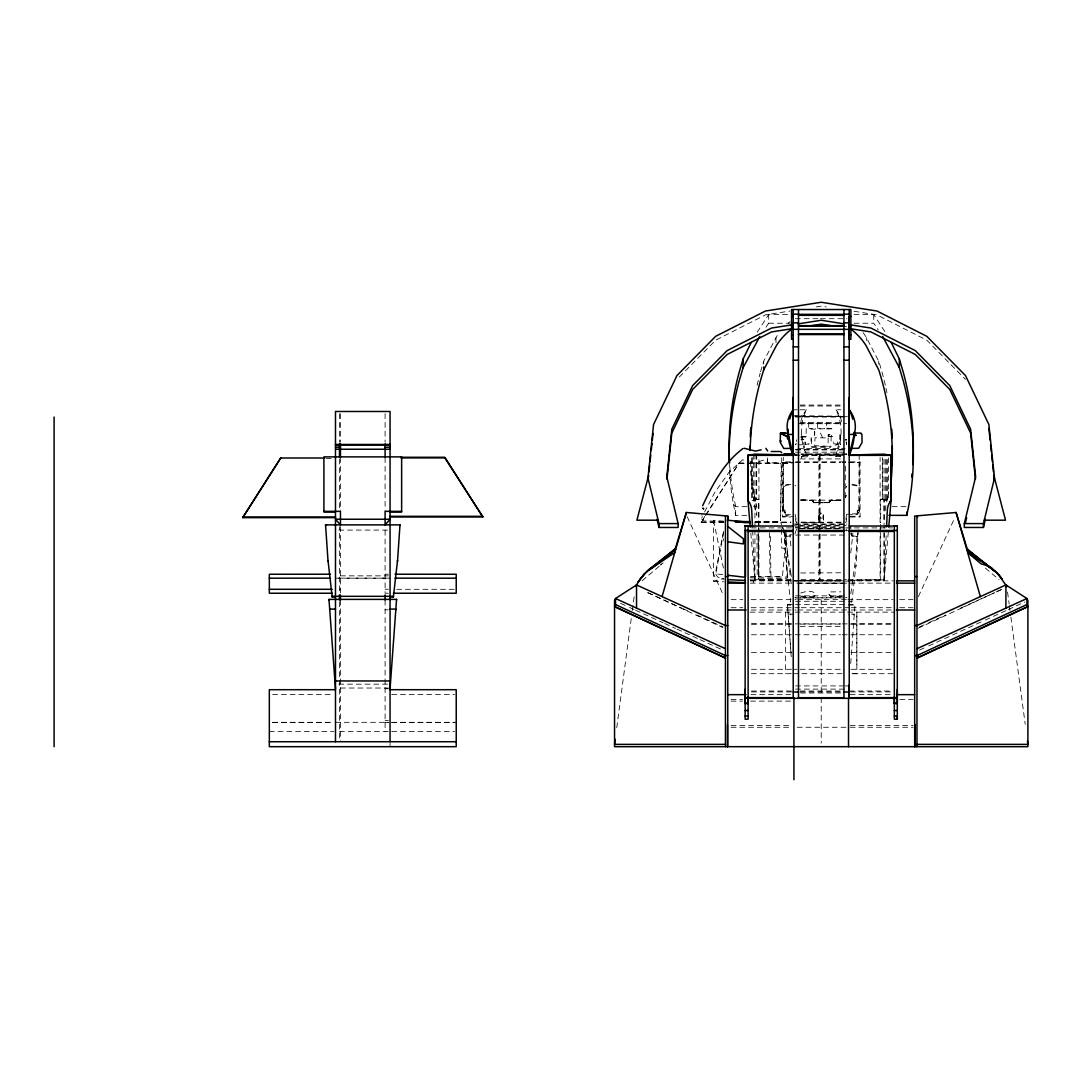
<?xml version="1.0" encoding="UTF-8"?>
<svg xmlns="http://www.w3.org/2000/svg" width="1082" height="1082" viewBox="0 0 1082 1082"><rect width="100%" height="100%" fill="white"/><g stroke="black" fill="none" stroke-linecap="round" stroke-linejoin="round"><path stroke-width="0.75" stroke-dasharray="5 3.75" d="M754.938 579.884L758.36 579.465L758.374 527.637M758.374 525.974L758.374 499.221L750.502 499.627M758.942 527.651L758.942 579.479L767.638 579.763A213.871 21.275 0 0 0 791.713 580.358M758.942 525.987L758.942 457.483M790.536 514.545C779.513 517.71 788.021 511.678 782.962 510.461L783.314 457.348M819.52 456.563L819.52 455.346L825.323 455.306A213.871 21.275 0 0 0 840.89 455.13M856.849 612.142L856.849 673.694L850.668 673.694L894.327 673.707M880.099 522.633L880.099 457.483M888.538 457.875L888.538 499.627L882.344 499.221L882.344 457.47M882.696 499.221L882.696 457.47M849.235 580.682L884.102 580.682L884.062 499.586L884.102 523.039M884.048 499.275L884.048 457.524M885.319 499.343L885.319 457.591M886.51 499.424L886.51 457.672M887.578 499.519L887.578 457.767M800.802 437.29L806.09 436.925L806.225 428.161M783.003 510.433L783.097 499.979L783.003 511.921L784.612 513.003L783.855 512.936M784.518 513.003C787.507 510.231 781.082 508.756 784.355 509.406M814.354 435.302L814.394 431.569L814.394 435.207M858.783 510.028L859.176 462.487L842.229 462.65M755.439 521.7L780.487 521.673L781.218 464.246L779.919 462.961L770.654 462.893M781.718 457.862L780.555 520.456M818.925 515.127L818.817 520.983L819.182 514.261L821.17 513.179L823.159 514.261L823.483 521.51M857.39 536.888L857.471 532.75M783.07 497.99L783.26 487.766L783.233 489.362M783.003 510.528L783.07 507.985L783.003 511.921L783.003 509M818.858 518.197L819.656 514.559L821.17 513.801L822.699 514.559L823.483 518.197M769.437 462.893L767.381 462.825L767.733 457.361M884.102 533.074L884.102 580.682L886.415 530.234M723.615 521.281L703.868 520.942L701.785 519.157L701.907 514.951M767.381 462.825L767.625 457.875M858.432 529.842L855.957 566.251L855.957 565.561L851.818 601.971L848.518 601.971M850.736 663.496L855.01 604.351L848.518 604.351M842.283 596.331L830.733 596.439L828.853 594.654L830.665 591.908L840.633 591.84M884.102 580.682L888.295 532.195M829.908 500.236L828.677 502.724L813.569 502.589M846.34 518.562L846.273 521.74L845.15 522.498M796.257 441.429L796.555 439.833M616.767 727.631L631.428 617.105M632.321 610.41L634.322 595.343M795.568 444.364L796.257 443.701L795.568 444.824M837.441 441.916C839.74 446.122 831.084 446.149 833.411 441.916M837.441 443.674L837.319 444.567M850.817 593.761L855.97 555.972L857.133 533.778M850.736 552.983L852.9 533.751L850.182 533.981M817.532 422.372L817.667 429.081L824.606 428.688L817.532 428.161M723.506 531.303L715.418 573.244C716.5 577.396 720.666 578.965 724.115 579.384M723.56 532.953L715.743 573.906L723.195 574.623M723.06 541.122L723.533 538.633M840.971 434.437L836.007 455.346A53.343 46.878 -58.4 0 0 836.007 409.78L840.768 409.78M701.758 518.17L702.353 516.547M808.633 422.372L808.768 429.081L815.179 429.189L815.72 428.161L809.16 428.648M829.867 500.601L840.957 500.466M829.245 502.427L813.529 502.454M845.15 497.422L845.421 461.135M845.448 497.896L846.219 495.38L845.15 497.788M918.388 596.628L954.622 518.116M704.558 512.002L714.688 492.635L729.038 472.225L742.509 459.877L749.353 461.121M760.551 371.735A994.047 519.279 0 0 1 763.703 361.212L775.997 337.665A127.608 66.665 0 0 1 779.338 332.661M794.945 533.886L796.528 529.179M846.638 514.396L845.556 521.74M660.777 564.966L661.413 563.857L660.764 564.953M757.184 332.269L768.68 314.537L790.022 314.537M829.272 501.723L829.705 501.034M723.98 522.606L701.163 522.606L704.774 516.385M705.68 514.978L739.168 462.961L793.931 462.961M701.163 522.606L704.774 516.98M705.68 515.573L739.168 462.961M805.13 444.594L809.066 443.701L808.606 444.797L805.265 444.729L805.035 441.916L805.265 444.269M765.988 327.183L768.68 323.22L768.68 314.537M679.293 377.05L715.621 340.208L765.461 314.876L790.063 311.021M805.333 436.858L806.185 436.425M811.148 446.812L831.165 446.217L830.57 447.312L811.446 447.245L811.148 436.289L811.175 441.091M837.346 444.107L833.411 443.674M840.457 444.337L839.767 443.674M857.864 510.853L859.406 510.528L859.176 454.291M857.228 513.734L847.071 514.234M828.082 435.37L829.908 434.409L827.987 435.275L829.502 433.814L827.892 435.37M642.113 580.764L663.171 562.91M800.694 593.058C819.994 586.295 820.413 602.688 800.761 596.304M858.513 512.976L857.728 513.044L859.379 511.948L859.379 509.203L857.864 509.595L857.728 514.329L850.209 514.64M835.588 456.442L840.822 456.442L841.025 458.024C842.242 455.022 835.223 454.805 835.588 457.064M917.955 628.317L1006.869 587.039M919.484 626.938L927.152 623.435M928.694 622.745L945.546 615.036M960.884 608.043L994.601 592.638M996.143 591.935L1003.798 588.432M919.484 650.106L927.152 646.603M928.694 645.913L983.876 620.703M985.404 620L1006.869 610.207M1008.37 609.518L1024.897 601.971M723.98 521.294L713.606 520.645L713.606 581.183L723.98 578.275M831.26 500.303L832.518 500.209L800.829 500.006M816.301 306.896L821.224 306.125L826.148 306.896M846.611 439.4L845.285 439.441M846.611 439.928L845.218 439.968L846.773 439.874M840.89 500.209L829.772 500.236L829.15 502.724L813.434 502.724L813.028 501.859L813.826 502.359M841.025 499.843L831.531 499.938L829.475 501.859L832.058 500.236M851.832 484.925C864.22 487.482 857.35 484.736 851.832 484.493M800.261 458.917L841.025 458.89M790.726 535.901L786.208 536.429L785.87 531.465L787.723 556.473M801.032 439.738L804.007 439.671L800.896 438.345M880.099 499.235L882.344 499.221M884.102 579.884L871.389 579.763A213.871 21.275 0 0 1 851.169 580.277M845.421 597.656L847.003 597.629M755.155 521.93L780.487 521.51L781.637 524.756M840.065 500.506L832.585 500.466M755.141 522.336L781.109 522.565M750.015 579.195L787.304 578.234L786.573 555.81C783.855 547.438 787.466 537.254 782.638 527.205M800.18 597.94L840.822 597.67M840.687 596.223L830.733 596.263L828.785 594.18M792.092 525.811L796.555 525.771M750.151 577.247L787.263 577.017L786.168 555.972C783.409 547.519 787.182 537.443 782.272 527.367M800.748 573L840.606 572.77M750.502 576.692L757.197 576.652L756.981 532.98M799.869 525.757L846.151 525.582M844.542 530.518L847.828 530.505M854.063 314.537L873.756 314.537L885.265 332.269M795.432 318.69L818.722 318.69M820.386 318.69L847.003 318.69M768.68 323.22L790.022 323.22M854.063 323.22L873.756 323.22L878.259 329.821M843.946 326.385L846.584 326.385M800.18 405.06L840.579 405.06M800.18 406.007L843.946 406.007M793.214 409.78L797.177 409.78M800.085 409.78L806.442 409.78A53.343 46.878 58.4 0 0 806.442 455.346L801.478 434.437A33.339 29.525 0 0 1 800.937 432.34M795.581 416.448L846.854 416.448M795.581 417.03L846.854 417.03M800.18 422.48L840.579 422.48M798.502 423.427L840.579 423.427M843.946 423.427L846.584 423.427M800.18 423.725L840.579 423.725M800.802 436.763L805.955 436.533M840.362 439.441L839.835 433.152L840.254 439.968M799.273 444.824L802.384 444.729L802.614 441.916M797.907 448.435L845.123 448.408M795.581 449.422L846.854 449.422M795.581 449.95L846.854 449.95M795.581 452.181L846.854 452.181M793.931 454.197L846.854 454.197M794.864 455.346L843.946 455.346M326.142 458.592L333.932 458.592M790.617 461.838L782.354 461.838L782.354 517.007L790.617 517.007M795.581 461.838L846.854 461.838M850.168 461.838L860.095 461.838L860.095 517.007L848.518 517.007M782.354 462.541L790.617 462.541M848.518 462.541L860.095 462.541M739.168 463.556L790.82 463.556M752.152 500.439L754.938 500.439M818.925 500.439L820.115 500.439M884.102 500.439L886.888 500.439M747.013 506.66L735.652 506.66L733.434 504.253A1015.065 530.248 0 0 1 729.254 463.948M753.518 506.66L756.764 506.66L754.343 494.569A994.047 519.279 0 0 1 750.435 459.661M892.177 506.66L906.797 506.66M858.648 510.163L857.269 510.298L857.296 513.666M733.434 504.253L735.652 515.343L747.013 515.343M782.354 516.303L793.931 516.303M850.168 516.303L860.095 516.303M819.182 518.008L823.186 518.008M701.163 522.011L723.98 522.011M755.331 522.011L790.901 522.011M841.052 522.173L800.734 522.133M755.331 522.606L790.901 522.606M841.079 522.701L800.734 522.66L818.817 522.701M793.931 524.053L846.854 524.053M795.581 524.202L846.854 524.202M798.151 526.014L840.998 526.014M795.175 526.988L843.906 526.988M751.476 527.894L843.906 527.894M845.597 527.894L892.65 527.894M800.18 528.489L840.579 528.489M798.502 528.787L840.579 528.787M338.788 530.085L388.411 530.085M795.581 535.049L846.854 535.049M385.097 574.217L388.411 574.217M340.451 575.854L388.411 575.854M338.693 578.153L388.465 578.153M335.488 578.153L390.061 578.153M790.915 579.479L758.36 579.465M801.005 579.479L846.435 579.479M848.126 579.479L880.099 579.479L880.099 524.31M799.801 580.682L754.938 580.682L750.732 532.195M801.302 580.682L841.052 580.682M795.581 580.818L893.164 580.845M750.326 580.845L790.563 580.818M793.214 581.088L797.177 581.088M800.18 581.088L843.946 581.088M845.272 581.088L849.235 581.088M846.854 583.117L795.581 583.117L843.946 583.36M750.326 583.144L790.563 583.117M339.45 589.23L340.451 589.23M385.097 589.23L388.411 589.23M396.675 589.298L454.575 589.298M388.411 593.234L385.097 593.234L385.097 526.677M795.581 595.857L846.854 595.857M795.581 597.913L846.854 597.913M731.107 599.658L742.793 599.658M751.138 599.658L796.19 599.658M797.853 599.658L846.259 599.658M847.923 599.658L892.975 599.658M899.656 599.658L913.005 599.658M795.581 601.281L846.854 601.281M848.518 601.281L851.818 601.281L851.818 601.971M791.226 656.774L787.426 604.351L793.931 604.351M795.581 604.351L846.854 604.351M787.426 605.081L790.685 605.081M848.518 605.081L855.01 605.081L855.01 604.351M731.107 607.705L742.793 607.705M751.138 607.705L799.53 607.705M801.194 607.705L849.586 607.705M851.264 607.705L892.975 607.705M899.656 607.705L913.005 607.705M385.097 609.829L388.411 609.829M751.138 610.005L796.19 610.005M797.853 610.005L849.586 610.005M851.264 610.005L892.975 610.005M750.029 612.142L791.781 612.142M795.148 612.142L894.327 612.142M793.931 614.062L788.142 614.062L788.142 614.792L791.037 614.792M851.412 614.062L854.307 614.062L854.307 614.792L848.518 614.792M751.476 623.881L840.552 623.881M842.229 623.881L892.65 623.881M751.476 624.084L791.781 624.084M800.18 624.084L840.579 624.084M850.668 624.084L892.65 624.071M800.18 626.356L840.579 626.356M751.476 634.755L840.552 634.755M842.229 634.755L892.65 634.755M751.463 652.392L791.537 652.392M800.18 652.392L843.946 652.392M850.912 652.392L892.664 652.392M751.463 669.298L791.537 669.298M793.214 669.298L797.177 669.298M800.18 669.298L843.946 669.298M850.912 669.298L894.327 669.298M751.368 673.694L791.781 673.694M793.214 673.694L843.933 673.694M338.788 684.162L388.411 684.162M795.541 685.92L843.703 685.92M845.299 685.92L848.518 685.92M340.451 688.03L388.411 688.03M385.097 688.761L388.411 688.761M795.581 689.126L846.854 689.126M751.449 691.033L791.537 691.033M800.18 691.033L840.579 691.033M849.235 691.033L892.664 691.033M751.476 691.939L791.808 691.939M800.22 691.939L840.552 691.939M850.628 691.925L894.327 691.925M800.545 692.994L841.891 692.994M272.637 694.455L333.824 694.455M391.725 694.455L454.575 694.455M750.922 694.658L790.617 694.658M850.168 694.658L893.164 694.658M731.08 699.418L742.658 699.418M899.791 699.418L913.019 699.418M731.026 701.122L742.414 701.122M750.556 701.122L792.335 701.122M385.097 720.504L388.411 720.504M272.637 722.316L333.824 722.316M335.488 722.316L388.411 722.316M391.725 722.316L456.225 722.316M272.637 722.573L333.824 722.573M385.097 722.573L388.411 722.573M391.725 722.573L454.575 722.573M731.08 725.467L792.281 725.467M850.168 725.467L913.019 725.467M731.08 727.266L792.281 727.266M797.245 727.266L846.854 727.266M850.168 727.266L913.019 727.266M269.323 731.446L333.824 731.446M339.45 731.446L388.411 731.446M391.725 731.446L454.575 731.446M795.432 462.623L840.552 462.65M821.224 583.09L843.703 583.103M850.168 583.117L893.164 583.144M794.54 416.178L799.273 416.232M800.856 416.245L840.809 416.638M794.54 415.718L799.152 415.772M800.694 415.786L840.836 416.178M842.472 416.665L847.477 416.705M793.945 462.609L783.49 462.46L783.557 509.96C788.264 511.177 780.663 516.777 791.808 514.058M790.807 484.466L785.775 484.858L783.828 487.076L786.114 485.088L790.807 484.885M758.942 499.235L754.938 499.641L754.938 528.557M750.326 580.696L753.545 580.845L753.545 583.144L750.326 582.995M713.606 581.183L723.98 581.846M851.115 532.723L851.466 535.833L857.363 536.753M800.761 500.303L812.866 500.398L813.326 502.616M851.71 535.901L857.066 536.334M792.227 534.846L789.874 534.643L791.131 548.736M840.457 444.797L839.767 441.916M846.11 528.99L846.611 530.937M854.023 311.278L876.975 314.876L926.828 340.208L965.496 379.43M800.788 500.276L801.694 500.439M800.666 499.641C816.815 500.723 811.175 499.411 812.839 501.291L812.771 500.736M750.8 461.473C756.629 466.721 763.067 456.104 767.584 461.933M794.81 597.494L796.136 597.886M883.98 499.546L880.667 499.221L880.667 522.633M846.584 444.296L846.151 441.889L846.584 444.77M795.108 514.193L796.595 521.713M796.203 522.133L796.988 522.471L795.865 521.713L795.365 516.128M647.834 592.638L681.565 608.043M683.094 608.733L687.692 610.843M696.889 615.036L722.952 626.938M620.554 603.35L628.06 606.772M629.562 607.462L634.066 609.518M635.567 610.207L663.171 622.799M664.7 623.503L675.425 628.412M676.967 629.102L698.431 638.907M699.959 639.611L722.952 650.106M647.834 592.733L722.952 627.601M800.734 596.168L813.502 596.696L815.382 594.086M795 485.182L795.595 485.818M985.404 568.118L999.092 579.709M863.098 332.661A127.608 66.665 0 0 1 866.452 337.665L878.733 361.212A994.047 519.279 0 0 1 885.333 385.3M812.974 500.993L813.434 502.359M687.124 516.601L723.371 595.127M820.467 433.098L823.077 438.792M782.827 527.854L785.41 538.606M713.606 520.645L723.425 568.05M754.343 494.569L756.764 507.242L756.764 515.343A994.047 519.279 0 0 1 750.597 471.373M785.803 533.507L786.871 549.331L790.604 571.661M790.577 571.458L791.334 576.422M826.499 428.161L833.573 428.688L826.634 429.054L826.499 422.372M1007.545 592.057L1009.141 604.013M1009.33 605.447L1010.033 610.694M1010.899 617.159L1025.222 724.318M791.253 583.658L786.871 549.331M787.331 552.604L787.655 556.04L787.331 552.469M787.426 604.351L791.226 656.044M784.004 529.842L786.492 566.251L786.492 565.561L790.617 601.971L790.617 601.281M752.626 530.234L754.938 580.682L754.938 530.234M781.38 529.314L781.772 548.168L784.152 548.168L784.491 555.147L782.435 576.517L770.952 576.584L770.316 532.817M823.416 515.127L823.483 520.807M769.41 532.817L770.032 576.584L758.387 576.652L758.103 532.98M850.871 525.838L850.898 528.882M885.671 510.488L885.671 506.66A994.047 519.279 0 0 0 888.606 491.539M880.667 524.297L880.667 579.465M878.733 361.212L878.733 364.107M873.756 314.537L873.756 323.22M866.452 337.665L866.452 340.56M856.849 615.969L856.849 667.675M831.125 436.289L831.125 441.064M821.224 599.658L821.224 695.888M821.224 697.579L821.224 743.05M820.115 455.346L820.115 580.682L825.323 580.642A213.871 21.275 0 0 0 840.876 580.466M819.52 455.346L819.52 580.682M785.586 612.142L785.586 673.694M775.997 337.665L775.997 344.887M763.703 361.212L763.703 364.107M756.683 454.129L756.683 499.221M756.345 454.129L756.345 499.221M754.993 454.183L754.993 499.275M753.721 454.251L753.721 499.343M752.531 457.672L752.531 499.424M751.449 457.767L751.449 499.519M735.652 515.343L735.652 506.66L733.434 495.583A1015.065 530.248 0 0 1 729.701 464.584M390.061 743.388L390.061 746.688M385.097 413.703L385.097 442.2M385.097 457.578L385.097 510.393M385.097 600.118L385.097 731.446M340.451 413.703L340.451 442.2M340.451 457.578L340.451 510.393M340.451 526.677L340.451 593.234L339.45 593.234L339.45 526.677M340.451 600.118L340.451 740.264M339.45 413.73L339.45 442.2M339.45 459.052L339.45 509.771M339.45 601.66L339.45 740.264M885.996 388.316A994.047 519.279 0 0 1 886.942 392.847M757.116 385.3A994.047 519.279 0 0 1 760.146 373.236M788.251 323.139A127.608 66.665 0 0 1 790.022 321.638M798.151 580.466A213.871 21.275 0 0 0 813.718 580.642L818.925 580.682L818.925 455.346A213.871 21.275 0 0 1 800.734 455.17M796.866 580.452A213.871 21.275 0 0 1 792.998 580.385M800.856 421.615A33.339 29.525 0 0 1 806.442 409.78M836.007 409.78A33.339 29.525 0 0 1 841.58 421.615M796.866 455.103A213.871 21.275 0 0 1 792.998 455.049M828.19 437.953L828.014 446.257L814.624 445.689L815.057 437.723L828.19 437.953M814.719 435.167L814.692 431.596L814.719 435.167M801.789 456.536L801.694 457.997C800.369 452.763 815.057 458.484 801.884 456.401M846.543 486.413L846.151 487.171L846.543 486.413M821.17 513.139L820.413 513.274L821.17 513.179M846.773 454.088L800.856 454.156L846.773 454.088M830.53 436.262L828.217 436.262L830.53 436.262M832.193 436.56L831.301 435.83L832.193 436.56M813.366 501.696L812.934 500.993L813.366 501.723"/><path stroke-width="1.5" d="M727.767 519.117L727.767 516.06L686.353 512.476L674.681 550.711M748.122 696.943L748.108 703.584L745.133 703.584L745.146 689.275M793.214 397.365L793.214 455.346L747.987 455.346L747.987 500.439L750.299 527.191M849.235 684.838L849.235 697.701L897.303 697.606M849.235 397.365L849.235 455.346L891.054 455.346L884.048 454.183L871.389 454.426A213.871 21.275 0 0 1 851.169 454.94L848.721 454.995M894.341 696.943L894.327 703.584L897.303 703.584L897.303 689.275M897.303 525.649L897.303 719.192L894.327 719.192L894.327 525.649M894.327 526.014L897.303 525.703M745.484 576.72L745.579 529.747M662.062 596.601L686.353 512.476M886.564 526.88L887.335 510.055A17.515 16.785 0 0 1 891.054 500.439L891.054 455.197L891.054 500.439L888.741 527.191M326.548 524.878L325.56 525.568L325.56 524.878L399.988 524.878L397.513 561.288L397.513 560.598L393.375 597.007L390.061 597.007M390.061 688.761L396.567 599.387L328.982 599.387L328.982 600.118M658.167 520.185L636.906 520.185L647.942 478.041L653.569 424.523L676.953 375.562L715.621 336.34L765.461 311.021L821.224 302.257L876.975 311.021L926.828 336.34L965.496 375.562L988.88 424.523L994.507 478.041L1005.53 520.185L984.268 520.185M648.118 480.232L648.645 475.214M648.997 471.874L649.7 465.179M650.052 461.838L650.755 455.143M651.283 450.126L651.986 443.444M652.338 440.103L653.041 433.409M666.972 479.123L671.814 433.07L692.656 389.439L727.118 354.49L771.534 331.917L793.065 328.536M675.479 550.156L674.438 549.48L648.781 569.646L643.195 575.245L637.866 582.657L640.733 578.315L640.084 579.411M615.212 739.344L614.549 744.375L725.454 744.375M888.931 515.343L906.797 515.343L909.015 504.253A1015.065 530.248 0 0 0 903.105 380.35L899.345 367.677L882.709 336.57M852.724 419.167A53.343 46.878 -58.4 0 0 849.235 409.78A33.339 29.525 0 0 1 854.198 434.437L849.235 455.346A53.343 46.878 -58.4 0 0 854.307 431.948M985.418 519.319L983.443 527.461L964.305 527.461L964.305 523.593L975.639 476.892L970.622 429.202L949.78 385.571L915.331 350.622L870.902 328.049L849.37 324.681M965.469 522.633L966.645 517.791M983.443 527.461L983.443 523.593L994.507 478.041M751.219 342.48L743.104 359.008L739.344 371.681A1015.065 530.248 0 0 0 729.593 463.042M759.74 336.57L743.104 367.677L739.344 380.35A1015.065 530.248 0 0 0 729.214 462.393M854.28 433.449L854.821 432.989L853.455 433.49M702.651 505.727L702.908 505.132C712.74 484.168 723.939 462.771 742.901 448.597M725.454 658.127L614.549 606.637L615.509 604.554L615.509 598.508L636.541 584.943L725.454 625.545L727.767 625.545M724.48 657.68L725.454 655.584L727.767 655.584M750.178 450.085A994.047 519.279 0 0 1 763.703 369.895L775.997 346.335A127.608 66.665 0 0 1 791.862 328.82M780.555 433.287L786.343 433.219C770.059 432.191 794.404 436.749 787.331 436.952L780.379 433.125L780.284 442.511L783.76 448.435L791.307 448.435M780.744 441.754L780.487 440.225L780.622 441.727M635.905 586.065L636.541 584.943L636.541 608.111M648.781 569.646L648.132 570.741L674.803 552.51M674.438 549.48L663.564 558.623M674.072 550.481L674.708 549.372L675.574 549.724M636.541 584.943L635.891 586.038L638.515 581.561M638.948 581.007L639.597 579.925M641.937 576.76L641.288 577.856L645.886 572.351M642.546 576.341L643.195 575.245M643.858 574.867L644.507 573.785M646.657 572.067L647.307 570.985M650.782 568.212L648.848 570.146L661.007 560.625M335.488 517.642L242.706 517.642L280.725 457.997L324.586 457.997M242.706 517.642L280.725 457.997M914.669 746.688L914.669 516.06L956.082 512.476L966.862 549.818L967.714 549.372L966.956 550.156L980.373 596.601M747.987 455.197L754.993 454.183L767.638 454.426A213.871 21.275 0 0 0 787.872 454.94L792.998 455.049M658.708 562.681L652.054 567.658L675.466 549.494M669.366 554.701L672.017 552.699M761.201 449.828L755.574 451.086L744.132 448.273M967.903 550.589L978.872 558.623M914.669 655.584L916.981 655.584L1026.926 604.554L1026.926 598.508L1005.908 584.943L916.981 625.545L914.669 625.545M916.981 658.032L1027.9 606.542L1026.926 604.554M916.981 658.127L1027.9 606.637M916.981 648.713L1026.926 598.508L1027.9 600.605L1027.9 746.688L614.549 746.688L614.549 600.605L615.509 598.508L725.454 648.713M793.065 324.681L771.534 328.049L727.118 350.622L692.656 385.571L671.814 429.202L666.81 476.892L678.144 523.593L678.144 527.461L658.992 527.461L657.017 519.319M798.029 323.897L821.224 320.258L844.406 323.897M807.97 326.196L821.224 324.127L834.465 326.196M750.083 522.417L727.158 520.185M793.214 314.172L798.502 314.172M843.946 314.172L849.235 314.172M798.502 314.348L843.946 314.348M798.502 315.335L843.946 315.335M791.551 316.35L793.214 316.35M850.885 316.35L849.235 316.35L849.235 339.302L850.885 339.302L850.885 309.533L791.551 309.533L791.551 339.302L793.214 339.302M793.214 322.842L798.502 322.842M843.946 322.842L849.235 322.842M798.502 325.655L843.946 325.655M798.502 326.088L843.946 326.088M791.551 326.385L793.214 326.385M849.235 326.385L850.885 326.385M793.214 329.334L849.235 329.334M791.551 334.825L793.214 334.825M849.235 334.825L850.885 334.825M793.214 346.849L798.502 346.849M843.946 346.849L849.235 346.849M793.214 360.198L798.502 360.198M843.946 360.198L849.235 360.198M789.725 419.167A53.343 46.878 58.4 0 1 793.214 409.78A33.339 29.525 0 0 0 788.251 434.437L793.214 434.437M849.235 434.437L854.198 434.437M335.488 444.459L390.061 444.459M335.488 444.986L390.061 444.986M335.488 447.218L340.451 447.218M385.097 447.218L390.061 447.218M851.007 448.367L858.716 448.273L862.029 442.619L861.962 434.545L861.002 433.584M335.488 449.233L390.061 449.233M400.962 457.28L444.824 457.28L482.843 516.925L390.061 516.925M400.962 457.875L444.824 457.875L482.843 516.925M323.91 511.34L340.451 511.34L340.451 524.878L335.488 519.238L390.061 519.238L385.097 524.878L385.097 511.34L401.638 511.34M335.488 512.057L323.91 512.057L323.91 456.875L401.638 456.875L401.638 512.057L390.061 512.057M390.061 516.33L482.843 516.33M242.706 517.047L335.488 517.047M735.395 522.011L750.272 522.011M743.537 522.606L750.272 522.606M647.942 478.041L658.992 523.593L678.144 523.593M964.305 523.593L983.443 523.593M745.133 525.703L748.108 525.703M745.133 526.014L793.214 526.014M849.235 526.014L897.303 526.014M745.133 530.478L793.214 530.478M798.502 530.478L843.946 530.478M849.235 530.478L897.303 530.478M748.108 531.438L793.214 531.438M798.502 531.438L843.946 531.438M849.235 531.438L894.327 531.438M330.524 574.217L269.323 574.258L269.323 593.234L332.174 593.234M725.454 576.598L727.767 576.598M914.669 576.598L916.981 576.598M269.323 578.194L330.524 578.153M727.767 583.157L745.484 583.144M269.323 589.298L332.174 589.298M393.375 593.234L456.225 593.234L456.225 574.258L395.025 574.217M325.56 524.878L328.035 561.288L328.035 560.598L332.174 597.007L335.488 597.007M335.488 609.098L329.699 609.098L329.699 609.829M390.061 609.098L395.85 609.098L395.85 609.829M727.767 610.005L746.134 610.005M896.315 610.005L914.669 610.005M335.488 680.957L390.061 680.957M335.488 689.694L269.323 689.694L269.323 746.688L456.225 746.688L456.225 689.694L390.061 689.694M793.214 692.02L798.502 692.02M843.946 692.02L849.235 692.02M727.767 694.658L745.971 694.658M896.478 694.658L914.669 694.658M745.133 697.606L793.214 697.701M798.502 697.701L843.946 697.701M745.133 698.147L748.108 698.147M894.327 698.147L897.303 698.147M745.133 698.323L897.303 698.323M745.133 703.165L748.108 703.165M894.327 703.165L897.303 703.165M745.133 710.509L748.108 710.509M894.327 710.509L897.303 710.509M745.133 716L748.108 716M894.327 716L897.303 716L897.303 719.192M269.323 741.725L456.225 741.725M916.981 744.375L1027.9 744.375L1027.454 741.021M395.025 578.153L456.225 578.194M896.478 580.858L914.669 580.858M896.478 583.144L914.669 583.157M771.223 451.478L780.514 451.546L781.772 452.831M735.341 521.443L750.421 521.632M854.915 432.989L861.029 433.125M727.767 579.641L745.484 580.466M727.767 581.94L745.484 582.765M728.145 575.286L745.187 577.288M727.74 541.771L743.375 543.908L743.402 538.782L727.496 526.231M849.37 328.536L870.902 331.917L915.331 354.49L949.78 389.439L970.622 433.07L975.464 479.123M765.826 448.34L767.679 450.951M615.509 604.554L725.454 655.584M614.549 606.542L725.454 658.032M1005.908 608.111L1005.908 584.943L1006.544 586.038L997.929 573.785L989.3 566.873A46.959 39.25 -30.7 0 0 981.049 563.844L967.646 552.51M966.983 549.494L995.792 572.067L995.142 570.985M981.428 560.625L993.533 570.119L992.045 569.159M983.727 562.681L990.395 567.658L967.727 549.372L968.363 550.481M967.822 552.618L991.369 568.023M992.789 568.929L989.908 566.67M1001.702 578.315L1002.351 579.411L996.563 572.351M1000.512 576.76L1001.161 577.856M999.254 575.245L999.903 576.341M997.929 573.785L998.578 574.867M993.655 569.646L994.304 570.741M991.667 568.212L992.424 569.389M968.011 549.48L968.647 550.589M967.754 550.711L956.082 512.476M1005.908 584.943L1006.531 586.065M917.617 517.169L916.981 516.06L916.981 746.688M891.23 342.48L899.345 359.008L903.105 371.681A1015.065 530.248 0 0 1 912.748 464.584M916.981 655.584L917.955 657.68L917.955 654.867M788.251 434.437L793.214 455.346A53.343 46.878 58.4 0 1 788.196 429.324M988.88 428.391L990.111 440.103M990.639 445.108L991.342 451.803M991.694 455.143L992.397 461.838M992.749 465.179L993.452 471.874M993.803 475.214L994.331 480.232M328.982 599.387L335.488 688.761M752.463 526.88L751.692 510.055A17.515 16.785 0 0 0 747.987 500.439L748.162 455.062M915.02 724.575L915.02 746.688M906.797 512.097L906.797 515.343M899.345 359.008L899.345 367.677M849.235 309.533L849.235 698.323M848.518 697.741L848.518 746.688M843.946 309.533L843.946 334.568L798.502 334.568L798.502 309.533M843.946 698.323L843.946 333.973L798.502 333.973L798.502 698.323M793.931 697.633L793.931 779.743M793.214 309.533L793.214 698.323M763.703 367.001L763.703 369.895M748.108 525.649L748.122 719.192L745.133 719.192L745.133 525.649M743.104 359.008L743.104 367.677M727.767 516.06L727.767 746.688M727.429 724.575L727.429 746.688M725.454 516.06L725.454 746.688M658.992 523.593L658.992 527.461M399.988 524.878L399.988 525.568M396.567 599.387L396.567 600.118M393.375 597.007L393.375 596.317L332.174 596.317L332.174 597.007M390.061 741.725L390.061 411.485L335.488 411.485L335.488 741.725M385.097 443.877L385.097 457.361M385.097 594.911L385.097 600.118M340.451 443.877L340.451 457.361M340.451 594.911L340.451 600.118M339.45 443.877L339.45 457.361M339.45 594.911L339.45 599.969M54.1 417.03L54.1 746.688M911.991 473.902A1015.065 530.248 0 0 1 911.666 477M891.013 482.004A994.047 519.279 0 0 0 878.733 369.895L866.452 346.335A127.608 66.665 0 0 0 850.587 328.82M892.312 445.973A994.047 519.279 0 0 1 891.649 465.733M891.757 429.256A994.047 519.279 0 0 1 892.19 438.372M750.151 450.531A994.047 519.279 0 0 1 750.124 445.973M750.313 436.858A994.047 519.279 0 0 1 750.8 427.728M889.945 501.805A14.012 13.944 0 0 1 891.054 500.439M787.601 437.588L787.601 438.737L787.601 437.588M854.875 438.142L854.875 438.142M855.051 434.477L856.011 435.37C852.711 434.829 854.415 437.601 854.685 435.329L856.011 435.37L855.051 434.477M703.611 508.838L702.975 508.31L703.611 508.838M794.364 454.061L783.666 454.156L794.404 454.156"/></g></svg>
